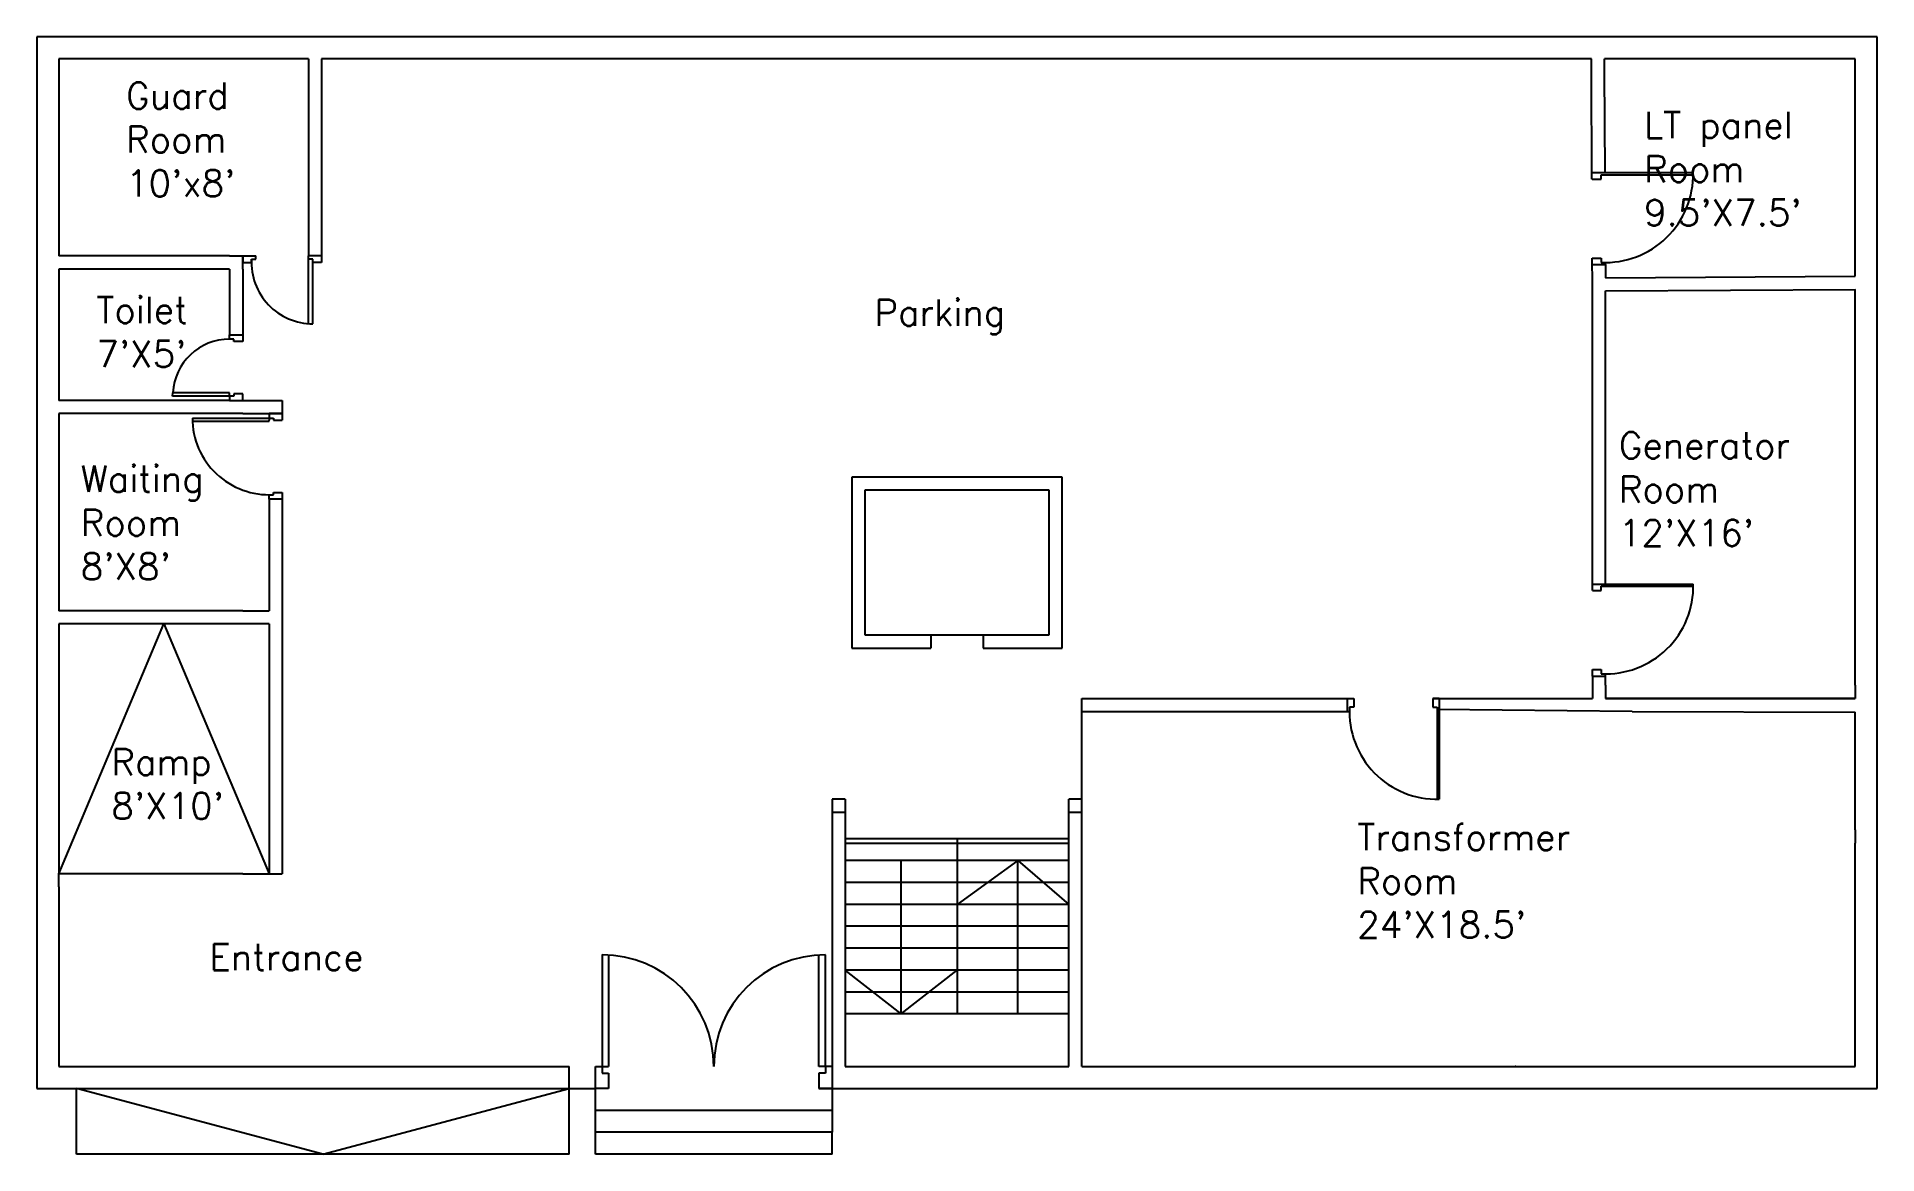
# Model space of a CAD drawing. Header units: inches. Extents: x -125 to 715, y -22 to 488.
import ezdxf

# ---------------------------------------------------------------- set-up
doc = ezdxf.new("R2010")
doc.units = ezdxf.units.IN
doc.header["$LTSCALE"] = 20
doc.header["$MEASUREMENT"] = 0
doc.layers.add('Name', color=7, linetype='Continuous')
doc.styles.get("Standard").update_dxf_attribs({"font": 'simplex.shx', "height": 5})

# ---------------------------------------------------------------- blocks, each defined once
blk = doc.blocks.new('d1')
for p, q in [((-32, 10.25), (-32, 16.25)), ((-32, 16.25), (-26, 16.25)), ((-32, 16.25), (-32, 13.25)), ((-32, 13.25), (-30, 13.25)), ((-30, 13.25), (-28, 13.25)), ((-28, 13.25), (-28, 14.75)), ((-28, 14.75), (-26, 14.75)), ((-26, 14.75), (-26, 16.25)), ((4, 16.25), (-2, 16.25)), ((-2, -14.68), (-2, 16.25)), ((0, 14.75), (-2, 14.75)), ((0, -14.75), (0, 14.75)), ((2, 13.25), (0, 13.25)), ((4, 13.25), (2, 13.25)), ((4, 16.25), (4, 13.25))]:
    blk.add_line(p, q)
blk.add_arc((0, 13.25), 28, 176.92911, 270)

msp = doc.modelspace()

# ---------------------------------------------------------------- linework, layer by layer
for p, q in [((714.94, 488.28), (-125.06, 488.28)), ((-125.06, 488.28), (-125.06, 8.28)), ((714.94, 8.28), (714.94, 488.28)), ((-115.06, 478.28), (-115.06, 388.28)), ((-1.06, 478.28), (-115.06, 478.28)), ((-1.06, 478.28), (-1.06, 388.28)), ((4.94, 478.28), (4.94, 388.28)), ((584.5, 478.28), (4.94, 478.28)), ((584.53, 472.28), (584.5, 478.28)), ((584.74, 423.28), (584.53, 472.28)), ((590.5, 478.28), (590.5, 478.3)), ((590.53, 472.28), (590.5, 478.3)), ((704.94, 478.28), (590.5, 478.28)), ((590.73, 426.28), (590.53, 472.28)), ((704.94, 379), (704.94, 478.28)), ((584.91, 423.28), (584.74, 423.28)), ((584.91, 426.28), (630.9, 426.28)), ((584.91, 423.28), (588.91, 423.28)), ((588.91, 423.28), (588.91, 425.28)), ((588.91, 425.28), (589.91, 425.28)), ((589.91, 425.28), (630.92, 425.28)), ((-37.06, 388.28), (-115.06, 388.28)), ((-37.06, 388.28), (-31.06, 388.28)), ((584.91, 384.28), (584.91, 387.28)), ((584.91, 387.28), (588.91, 387.28)), ((588.91, 387.28), (588.91, 385.28)), ((-115.06, 382.28), (-115.06, 322.28)), ((-37.06, 382.28), (-115.06, 382.28)), ((-37.06, 382.28), (-37.06, 352.28)), ((-31.06, 382.28), (-31.06, 352.28)), ((584.9, 384.28), (584.91, 384.28)), ((584.94, 378.28), (584.91, 384.28)), ((584.91, 384.28), (590.91, 384.28)), ((584.94, 235.5), (584.94, 378.28)), ((588.91, 385.28), (589.91, 385.28)), ((589.91, 385.28), (590.91, 385.28)), ((590.91, 384.31), (590.91, 385.28)), ((590.91, 384.31), (590.91, 378.31)), ((590.91, 378.31), (704.94, 379)), ((590.94, 378.3), (590.94, 378.31)), ((590.94, 372.31), (704.98, 373)), ((590.94, 237.5), (590.94, 372.31)), ((704.94, 192.28), (704.94, 373)), ((-37.06, 352.28), (-31.06, 352.28)), ((-37.06, 350.28), (-37.06, 352.28)), ((-35.06, 350.28), (-37.06, 350.28)), ((-35.06, 349.28), (-35.06, 350.28)), ((-31.06, 349.28), (-35.06, 349.28)), ((-31.06, 352.28), (-31.06, 349.28)), ((-37.06, 322.28), (-115.06, 322.28)), ((-63.06, 324.28), (-63.02, 325.78)), ((-35.06, 324.28), (-63.06, 324.28)), ((-37.06, 325.78), (-63.02, 325.78)), ((-37.06, 324.28), (-37.06, 325.78)), ((-37.06, 324.28), (-37.06, 322.28)), ((-37.06, 322.28), (-31.06, 322.28)), ((-37.06, 322.28), (-31.06, 322.28)), ((-31.06, 325.28), (-35.06, 325.28)), ((-35.06, 325.28), (-35.06, 324.28)), ((-31.06, 322.28), (-31.06, 325.28)), ((-31.06, 322.28), (-13.06, 322.28)), ((-13.06, 322.28), (-13.06, 316.28)), ((-31.06, 316.28), (-115.06, 316.28)), ((-115.06, 316.28), (-115.06, 226.28)), ((-54.06, 314.28), (-17.06, 314.28)), ((-54.03, 312.78), (-19.06, 312.78)), ((-31.06, 316.28), (-19.06, 316.28)), ((-19.06, 316.28), (-13.06, 316.28)), ((-13.06, 316.28), (-19.06, 316.28)), ((-19.06, 316.28), (-19.06, 313.28)), ((-19.06, 312.78), (-19.06, 313.28)), ((-17.06, 314.28), (-17.06, 313.28)), ((-17.06, 313.28), (-13.06, 313.28)), ((-13.06, 316.28), (-13.06, 313.28)), ((-13.06, 314.78), (-13.06, 313.28)), ((246.94, 287.28), (246.94, 209.28)), ((342.94, 287.28), (246.94, 287.28)), ((342.94, 209.28), (342.94, 287.28)), ((-19.06, 277.28), (-19.06, 279.28)), ((-19.06, 279.28), (-17.06, 279.28)), ((-19.06, 277.28), (-19.06, 226.28)), ((-13.06, 277.28), (-19.06, 277.28)), ((-17.06, 279.28), (-17.06, 280.28)), ((-17.06, 280.28), (-13.06, 280.28)), ((-13.06, 280.28), (-13.06, 106.28)), ((252.94, 281.28), (252.94, 215.28)), ((336.94, 281.28), (252.94, 281.28)), ((336.94, 215.28), (336.94, 281.28)), ((585, 238.5), (584.94, 238.5)), ((585, 235.5), (584.94, 235.5)), ((585, 238.5), (630.99, 238.5)), ((585, 235.5), (589, 235.5)), ((585, 235.5), (585, 235.5)), ((589, 235.5), (589, 237.5)), ((589, 237.5), (590, 237.5)), ((590, 237.5), (631, 237.5)), ((-31.06, 226.28), (-115.06, 226.28)), ((-19.06, 220.28), (-115.06, 220.28)), ((-115.06, 106.28), (-67.06, 220.28)), ((-115.06, 220.28), (-115.06, 106.28)), ((-67.06, 220.28), (-19.06, 106.28)), ((-31.06, 226.28), (-19.06, 226.28)), ((-19.06, 220.28), (-19.06, 106.28)), ((252.94, 215.28), (336.94, 215.28)), ((282.94, 215.28), (282.94, 209.28)), ((306.94, 215.28), (306.94, 209.28)), ((246.94, 209.28), (282.94, 209.28)), ((306.94, 209.28), (342.94, 209.28)), ((585, 196.5), (585, 199.5)), ((585, 199.5), (589, 199.5)), ((585, 196.5), (591, 196.5)), ((585, 196.5), (585, 186.28)), ((589, 199.5), (589, 197.5)), ((589, 197.5), (590, 197.5)), ((590, 197.5), (591, 197.5)), ((590.94, 192.28), (590.94, 197.5)), ((351.94, 186.28), (473.05, 186.28)), ((351.94, 18.28), (351.94, 186.28)), ((351.94, 186.28), (476.05, 186.28)), ((473.05, 186.28), (473.05, 180.28)), ((473.05, 186.28), (476.05, 186.28)), ((476.05, 186.28), (476.05, 182.28)), ((515.05, 186.28), (512.05, 186.28)), ((512.05, 186.28), (512.05, 182.28)), ((512.05, 186.28), (584.94, 186.28)), ((515.05, 186.28), (515.05, 140.29)), ((515.05, 186.28), (560.95, 186.28)), ((560.95, 186.28), (563.95, 186.28)), ((584.94, 186.28), (585, 186.28)), ((590.94, 192.28), (591, 186.28)), ((704.94, 186.28), (591, 186.28)), ((591, 186.28), (704.94, 186.28)), ((602.95, 186.28), (599.95, 186.28)), ((602.95, 186.28), (704.75, 186.28)), ((704.94, 192.28), (704.94, 188.5)), ((704.94, 188.5), (704.94, 186.28)), ((351.94, 180.28), (474.05, 180.28)), ((476.05, 182.28), (474.05, 182.28)), ((474.05, 182.28), (474.05, 181.28)), ((474.05, 181.28), (474.05, 180.28)), ((512.05, 182.28), (514.05, 182.28)), ((514.05, 182.28), (514.05, 181.28)), ((514.05, 181.28), (514.05, 140.28)), ((603.13, 180.28), (514.05, 181.28)), ((603.13, 180.28), (704.94, 180)), ((704.94, 126.28), (704.94, 180)), ((237.94, 140.28), (237.94, 18.28)), ((243.94, 140.28), (237.94, 140.28)), ((243.94, 140.28), (243.94, 18.28)), ((351.94, 140.28), (345.94, 140.28)), ((345.94, 18.28), (345.94, 140.28)), ((351.94, 126.28), (351.94, 140.28)), ((243.94, 134.28), (237.94, 134.28)), ((351.94, 134.28), (345.94, 134.28)), ((351.94, 120.28), (351.94, 126.28)), ((704.94, 126.28), (704.94, 120.28)), ((345.94, 122.28), (243.94, 122.28)), ((243.94, 120.28), (345.94, 120.28)), ((294.94, 122.28), (294.94, 42.28)), ((351.94, 18.28), (351.94, 120.28)), ((704.94, 18.28), (704.94, 120.28)), ((345.94, 112.28), (243.94, 112.28)), ((269.49, 42.28), (269.49, 112.28)), ((322.74, 112.28), (294.94, 92.28)), ((322.74, 42.28), (322.74, 112.28)), ((322.74, 112.28), (345.94, 92.28)), ((-31.06, 106.28), (-115.06, 106.28)), ((-115.06, 100.28), (-115.06, 106.28)), ((-31.06, 106.28), (-13.06, 106.28)), ((345.94, 102.28), (243.94, 102.28)), ((-115.06, 100.28), (-115.06, 18.28)), ((345.94, 92.28), (243.94, 92.28)), ((345.94, 82.28), (243.94, 82.28)), ((132.94, 69.37), (132.94, 15.28)), ((135.94, 69.28), (135.94, 18.28)), ((231.94, 18.28), (231.94, 69.19)), ((234.94, 18.28), (234.94, 69.28)), ((345.94, 72.28), (243.94, 72.28)), ((345.94, 62.28), (243.94, 62.28)), ((269.49, 42.28), (243.94, 62.28)), ((269.49, 42.28), (294.94, 62.28)), ((345.94, 52.28), (243.94, 52.28)), ((345.94, 42.28), (243.94, 42.28)), ((-115.06, 18.28), (-19.06, 18.28)), ((-19.06, 18.28), (-13.06, 18.28)), ((-13.06, 18.28), (117.94, 18.28)), ((117.94, -1.72), (117.94, 18.28)), ((129.94, -1.72), (129.94, 18.28)), ((129.94, 18.28), (135.94, 18.28)), ((237.94, 18.28), (231.94, 18.28)), ((234.94, 18.28), (234.94, 15.28)), ((237.94, 18.28), (237.94, -1.72)), ((243.94, 18.28), (345.94, 18.28)), ((351.94, 18.28), (543.94, 18.28)), ((543.94, 18.28), (549.94, 18.28)), ((549.94, 18.28), (549.75, 18.28)), ((549.94, 18.28), (704.94, 18.28)), ((132.94, 15.28), (135.94, 15.28)), ((135.94, 15.28), (135.94, 8.28)), ((234.94, 15.28), (231.94, 15.28)), ((231.94, 15.28), (231.94, 8.28)), ((-125.06, 8.28), (129.94, 8.28)), ((-107.01, -21.72), (-107.01, 8.28)), ((5.47, -21.72), (-107.01, 8.28)), ((5.47, -21.72), (117.94, 8.28)), ((135.94, 8.28), (129.94, 8.28)), ((237.94, 8.28), (231.94, 8.28)), ((231.94, 8.28), (237.94, 8.28)), ((237.94, 8.28), (714.94, 8.28)), ((117.94, -11.72), (117.94, -1.72)), ((177.94, -1.72), (129.94, -1.72)), ((129.94, -11.72), (129.94, -1.72)), ((237.94, -1.72), (177.94, -1.72)), ((237.94, -1.72), (237.94, -11.72)), ((117.94, -21.72), (117.94, -11.72)), ((177.94, -11.72), (129.94, -11.72)), ((129.94, -21.72), (129.94, -11.72)), ((237.94, -11.72), (177.94, -11.72)), ((237.94, -11.72), (237.94, -11.72)), ((237.94, -21.72), (237.94, -11.72)), ((117.94, -21.72), (-107.01, -21.72)), ((177.94, -21.72), (129.94, -21.72)), ((237.94, -21.72), (177.94, -21.72))]:
    msp.add_line(p, q)
for centre, radius, start, end in [((590.91, 425.28), 40, 267.13424, 1.43243), ((-37.06, 324.28), 26, 90, 176.69264), ((-19.06, 314.28), 35, 180, 273.27583), ((591, 237.5), 40, 267.13424, 1.43243), ((514.05, 180.28), 40, 177.13424, 271.43243), ((132.94, 18.28), 51, 0, 90), ((234.94, 18.28), 51, 90, 180)]:
    msp.add_arc(centre, radius, start, end)

# ---------------------------------------------------------------- block references
at = {"color": 6, "linetype": 'ByBlock'}
msp.add_blockref('d1', (0.94, 372.03), dxfattribs=at)

# ---------------------------------------------------------------- texts
at = {"layer": 'Name', "char_height": 12, "attachment_point": 1}
for s, insert, width in [("Guard\\PRoom\\P10'x8'", (-84.33, 467.43), 60.3586), ("LT panel\\PRoom 9.5'X7.5'", (608.5, 454), 106.4391), ("Toilet\\P7'X5'", (-97.89, 369.55), 21.8316), ('Parking', (257.22, 368.4), 151.2073), ("Generator\\PRoom 12'X16'", (597, 307.79), 12.6006), ("Waiting\\PRoom\\P8'X8'", (-105.02, 292.54), 43.8073), ("Transformer\\PRoom 24'X18.5'", (477.61, 129), 12.6006), ('Entrance', (-46.34, 74.23), 107.6779)]:
    msp.add_mtext(s, dxfattribs=dict(at, insert=insert, width=width))
at = {"layer": 'Name', "insert": (-91.06, 163.28), "char_height": 12, "attachment_point": 1}
msp.add_mtext("Ramp\\P8'X10'", dxfattribs=at)

doc.saveas('drawing.dxf')
